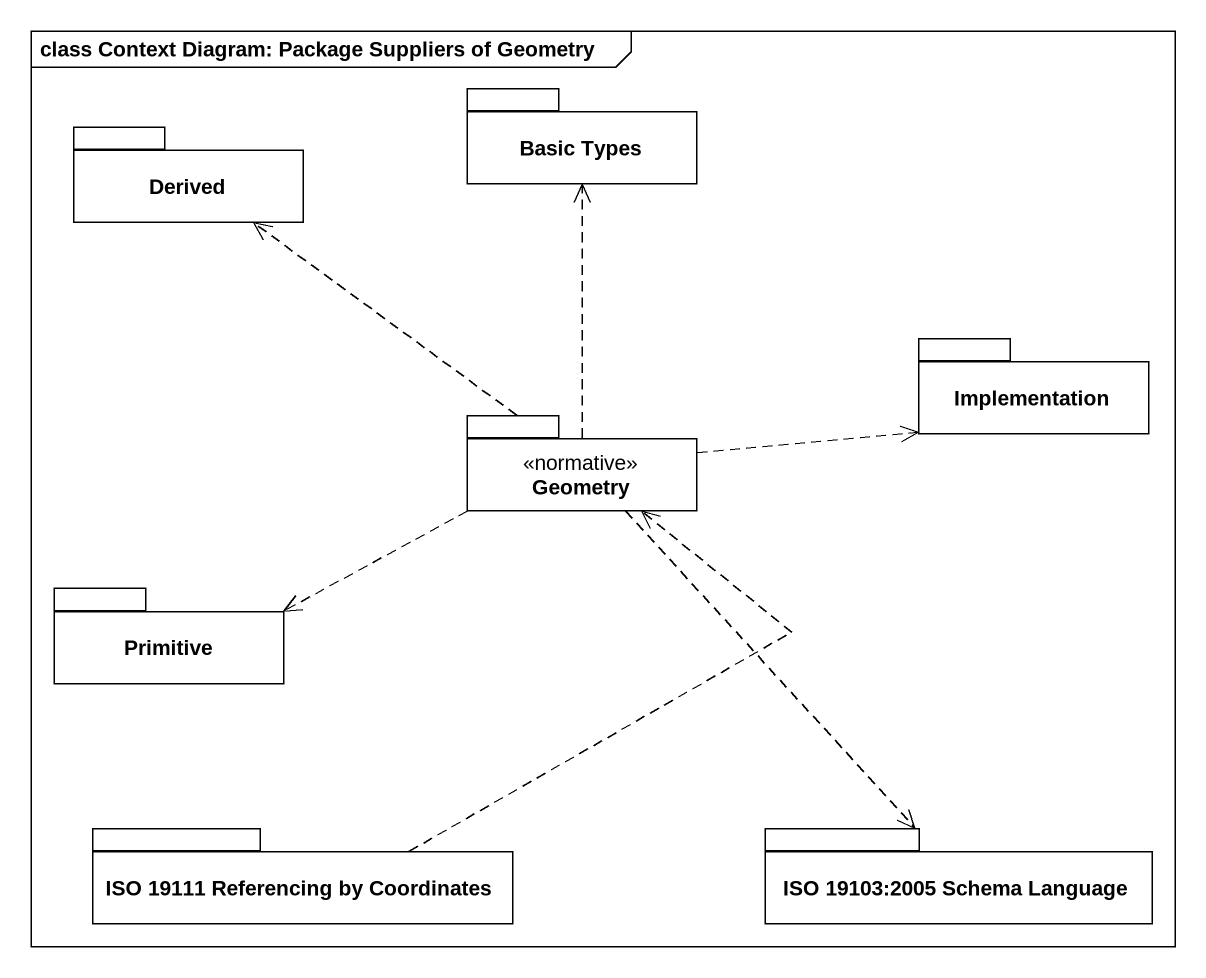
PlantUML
@startuml
mainframe class Context Diagram: Package Suppliers of Geometry
package Derived {
}
package "Basic Types" as Basic_Types {
}
package Implementation {
}
package Geometry <<normative>> {
}
package Primitive {
}
package "ISO 19111 Referencing by Coordinates" as ISO_19111_Referencing_by {
}
package "ISO 19103:2005 Schema Language" as ISO_19103_2005_Schema {
}
Geometry .up.> Derived
Geometry .up.> Basic_Types
Geometry .right.> Implementation
Geometry .left.> Primitive
Geometry ..> ISO_19103_2005_Schema
ISO_19111_Referencing_by .up.> Geometry
@enduml
